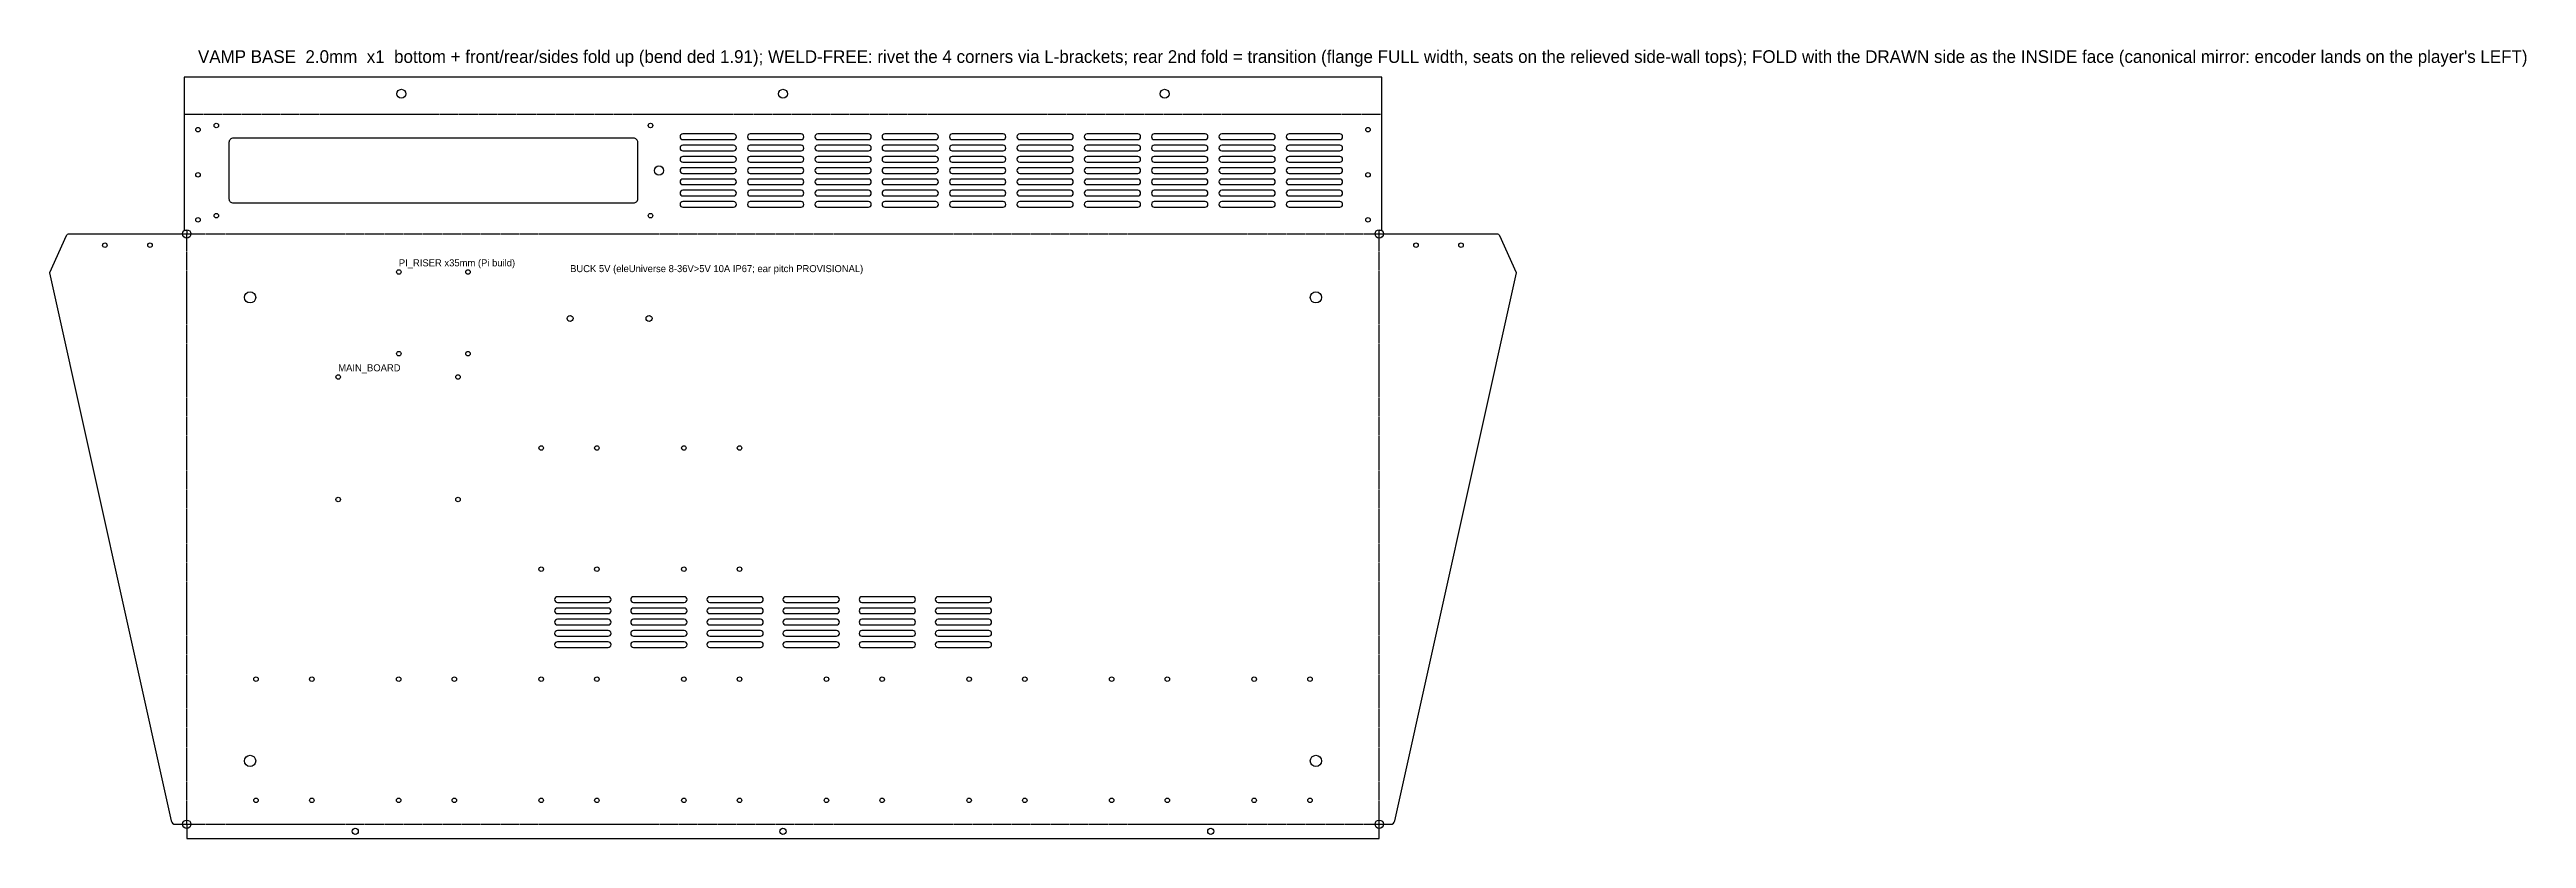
# Model space of a CAD drawing. Header units: millimetres. Extents: x -97 to 1660, y -10 to 550.
import ezdxf

# ---------------------------------------------------------------- set-up
doc = ezdxf.new("R2010")
doc.units = ezdxf.units.MM
doc.linetypes.add('DASHED', pattern=[1.524, 1.27, -0.254])
for name, color, linetype in [('BEND', 4, 'DASHED'), ('CUT', 7, 'Continuous'), ('NOTE', 8, 'Continuous'), ('VENT', 7, 'Continuous')]:
    doc.layers.add(name, color=color, linetype=linetype)

msp = doc.modelspace()

# ---------------------------------------------------------------- linework, layer by layer
at = {"layer": 'BEND'}
for points in [[(-1.9, 504), (847.9, 504)], [(0, 419), (846, 419)], [(0, 0), (0, 419)], [(846, 0), (846, 419)], [(0, 0), (846, 0)]]:
    msp.add_lwpolyline(points, dxfattribs=at)
at = {"layer": 'CUT'}
for points in [[(0, -10.1), (846, -10.1), (846, 0), (854.1, 0, 0.351674), (857, 2.4), (943.3, 391.5), (931.4, 417.7, 0.294108), (929.6, 418.9), (846, 418.9), (846, 421.6), (847.9, 421.6), (847.9, 530.4), (-1.9, 530.4), (-1.9, 421.6), (0, 421.6), (0, 418.9), (-83.6, 418.9, 0.294108), (-85.4, 417.7), (-97.3, 391.5), (-11, 2.4, 0.351674), (-8.1, 0), (0, 0)], [(33, 441), (317, 441, 0.414214), (320, 444), (320, 484, 0.414214), (317, 487), (33, 487, 0.414214), (30, 484), (30, 444, 0.414214)]]:
    msp.add_lwpolyline(points, format="xyb", close=True, dxfattribs=at)
for centre, radius in [((152.3, 518.5), 3.15), ((423, 518.5), 3.15), ((693.7, 518.5), 3.15), ((8, 493), 1.6), ((21, 496), 1.6), ((329, 496), 1.6), ((838, 493), 1.6), ((8, 461), 1.6), ((335, 464), 3.25), ((838, 461), 1.6), ((0, 419), 3), ((8, 429), 1.6), ((21, 432), 1.6), ((329, 432), 1.6), ((838, 429), 1.6), ((846, 419), 3), ((-58, 411), 1.6), ((-26, 411), 1.6), ((872, 411), 1.6), ((904, 411), 1.6), ((150.5, 392), 1.6), ((199.5, 392), 1.6), ((45, 374), 4), ((801, 374), 4), ((272, 359), 2.15), ((328, 359), 2.15), ((150.5, 334), 1.6), ((199.5, 334), 1.6), ((107.5, 317.5), 1.6), ((192.5, 317.5), 1.6), ((251.5, 267.1), 1.6), ((291, 267.1), 1.6), ((352.7, 267.1), 1.6), ((392.2, 267.1), 1.6), ((107.5, 230.5), 1.6), ((192.5, 230.5), 1.6), ((251.5, 181.1), 1.6), ((291, 181.1), 1.6), ((352.7, 181.1), 1.6), ((392.2, 181.1), 1.6), ((49.2, 103), 1.6), ((88.8, 103), 1.6), ((150.4, 103), 1.6), ((189.9, 103), 1.6), ((251.5, 103), 1.6), ((291, 103), 1.6), ((352.7, 103), 1.6), ((392.2, 103), 1.6), ((453.8, 103), 1.6), ((493.3, 103), 1.6), ((555, 103), 1.6), ((594.5, 103), 1.6), ((656.1, 103), 1.6), ((695.6, 103), 1.6), ((757.2, 103), 1.6), ((796.8, 103), 1.6), ((45, 45), 4), ((801, 45), 4), ((49.2, 17), 1.6), ((88.8, 17), 1.6), ((150.4, 17), 1.6), ((189.9, 17), 1.6), ((251.5, 17), 1.6), ((291, 17), 1.6), ((352.7, 17), 1.6), ((392.2, 17), 1.6), ((453.8, 17), 1.6), ((493.3, 17), 1.6), ((555, 17), 1.6), ((594.5, 17), 1.6), ((656.1, 17), 1.6), ((695.6, 17), 1.6), ((757.2, 17), 1.6), ((796.8, 17), 1.6), ((0, 0), 3), ((846, 0), 3), ((119.6, -5), 2.15), ((423, -5), 2.15), ((726.4, -5), 2.15)]:
    msp.add_circle(centre, radius, dxfattribs=at)
at = {"layer": 'VENT'}
for points in [[(352, 486), (388, 486, 0.414214), (390, 488), (390, 488, 0.414214), (388, 490), (352, 490, 0.414214), (350, 488), (350, 488, 0.414214)], [(352, 478), (388, 478, 0.414214), (390, 480), (390, 480, 0.414214), (388, 482), (352, 482, 0.414214), (350, 480), (350, 480, 0.414214)], [(399.8, 486), (435.8, 486, 0.414214), (437.8, 488), (437.8, 488, 0.414214), (435.8, 490), (399.8, 490, 0.414214), (397.8, 488), (397.8, 488, 0.414214)], [(399.8, 478), (435.8, 478, 0.414214), (437.8, 480), (437.8, 480, 0.414214), (435.8, 482), (399.8, 482, 0.414214), (397.8, 480), (397.8, 480, 0.414214)], [(447.6, 486), (483.6, 486, 0.414214), (485.6, 488), (485.6, 488, 0.414214), (483.6, 490), (447.6, 490, 0.414214), (445.6, 488), (445.6, 488, 0.414214)], [(447.6, 478), (483.6, 478, 0.414214), (485.6, 480), (485.6, 480, 0.414214), (483.6, 482), (447.6, 482, 0.414214), (445.6, 480), (445.6, 480, 0.414214)], [(495.3, 486), (531.3, 486, 0.414214), (533.3, 488), (533.3, 488, 0.414214), (531.3, 490), (495.3, 490, 0.414214), (493.3, 488), (493.3, 488, 0.414214)], [(495.3, 478), (531.3, 478, 0.414214), (533.3, 480), (533.3, 480, 0.414214), (531.3, 482), (495.3, 482, 0.414214), (493.3, 480), (493.3, 480, 0.414214)], [(543.1, 486), (579.1, 486, 0.414214), (581.1, 488), (581.1, 488, 0.414214), (579.1, 490), (543.1, 490, 0.414214), (541.1, 488), (541.1, 488, 0.414214)], [(543.1, 478), (579.1, 478, 0.414214), (581.1, 480), (581.1, 480, 0.414214), (579.1, 482), (543.1, 482, 0.414214), (541.1, 480), (541.1, 480, 0.414214)], [(590.9, 486), (626.9, 486, 0.414214), (628.9, 488), (628.9, 488, 0.414214), (626.9, 490), (590.9, 490, 0.414214), (588.9, 488), (588.9, 488, 0.414214)], [(590.9, 478), (626.9, 478, 0.414214), (628.9, 480), (628.9, 480, 0.414214), (626.9, 482), (590.9, 482, 0.414214), (588.9, 480), (588.9, 480, 0.414214)], [(638.7, 486), (674.7, 486, 0.414214), (676.7, 488), (676.7, 488, 0.414214), (674.7, 490), (638.7, 490, 0.414214), (636.7, 488), (636.7, 488, 0.414214)], [(638.7, 478), (674.7, 478, 0.414214), (676.7, 480), (676.7, 480, 0.414214), (674.7, 482), (638.7, 482, 0.414214), (636.7, 480), (636.7, 480, 0.414214)], [(686.4, 486), (722.4, 486, 0.414214), (724.4, 488), (724.4, 488, 0.414214), (722.4, 490), (686.4, 490, 0.414214), (684.4, 488), (684.4, 488, 0.414214)], [(686.4, 478), (722.4, 478, 0.414214), (724.4, 480), (724.4, 480, 0.414214), (722.4, 482), (686.4, 482, 0.414214), (684.4, 480), (684.4, 480, 0.414214)], [(734.2, 486), (770.2, 486, 0.414214), (772.2, 488), (772.2, 488, 0.414214), (770.2, 490), (734.2, 490, 0.414214), (732.2, 488), (732.2, 488, 0.414214)], [(734.2, 478), (770.2, 478, 0.414214), (772.2, 480), (772.2, 480, 0.414214), (770.2, 482), (734.2, 482, 0.414214), (732.2, 480), (732.2, 480, 0.414214)], [(782, 486), (818, 486, 0.414214), (820, 488), (820, 488, 0.414214), (818, 490), (782, 490, 0.414214), (780, 488), (780, 488, 0.414214)], [(782, 478), (818, 478, 0.414214), (820, 480), (820, 480, 0.414214), (818, 482), (782, 482, 0.414214), (780, 480), (780, 480, 0.414214)], [(352, 470), (388, 470, 0.414214), (390, 472), (390, 472, 0.414214), (388, 474), (352, 474, 0.414214), (350, 472), (350, 472, 0.414214)], [(352, 462), (388, 462, 0.414214), (390, 464), (390, 464, 0.414214), (388, 466), (352, 466, 0.414214), (350, 464), (350, 464, 0.414214)], [(352, 454), (388, 454, 0.414214), (390, 456), (390, 456, 0.414214), (388, 458), (352, 458, 0.414214), (350, 456), (350, 456, 0.414214)], [(399.8, 470), (435.8, 470, 0.414214), (437.8, 472), (437.8, 472, 0.414214), (435.8, 474), (399.8, 474, 0.414214), (397.8, 472), (397.8, 472, 0.414214)], [(399.8, 462), (435.8, 462, 0.414214), (437.8, 464), (437.8, 464, 0.414214), (435.8, 466), (399.8, 466, 0.414214), (397.8, 464), (397.8, 464, 0.414214)], [(399.8, 454), (435.8, 454, 0.414214), (437.8, 456), (437.8, 456, 0.414214), (435.8, 458), (399.8, 458, 0.414214), (397.8, 456), (397.8, 456, 0.414214)], [(447.6, 470), (483.6, 470, 0.414214), (485.6, 472), (485.6, 472, 0.414214), (483.6, 474), (447.6, 474, 0.414214), (445.6, 472), (445.6, 472, 0.414214)], [(447.6, 462), (483.6, 462, 0.414214), (485.6, 464), (485.6, 464, 0.414214), (483.6, 466), (447.6, 466, 0.414214), (445.6, 464), (445.6, 464, 0.414214)], [(447.6, 454), (483.6, 454, 0.414214), (485.6, 456), (485.6, 456, 0.414214), (483.6, 458), (447.6, 458, 0.414214), (445.6, 456), (445.6, 456, 0.414214)], [(495.3, 470), (531.3, 470, 0.414214), (533.3, 472), (533.3, 472, 0.414214), (531.3, 474), (495.3, 474, 0.414214), (493.3, 472), (493.3, 472, 0.414214)], [(495.3, 462), (531.3, 462, 0.414214), (533.3, 464), (533.3, 464, 0.414214), (531.3, 466), (495.3, 466, 0.414214), (493.3, 464), (493.3, 464, 0.414214)], [(495.3, 454), (531.3, 454, 0.414214), (533.3, 456), (533.3, 456, 0.414214), (531.3, 458), (495.3, 458, 0.414214), (493.3, 456), (493.3, 456, 0.414214)], [(543.1, 470), (579.1, 470, 0.414214), (581.1, 472), (581.1, 472, 0.414214), (579.1, 474), (543.1, 474, 0.414214), (541.1, 472), (541.1, 472, 0.414214)], [(543.1, 462), (579.1, 462, 0.414214), (581.1, 464), (581.1, 464, 0.414214), (579.1, 466), (543.1, 466, 0.414214), (541.1, 464), (541.1, 464, 0.414214)], [(543.1, 454), (579.1, 454, 0.414214), (581.1, 456), (581.1, 456, 0.414214), (579.1, 458), (543.1, 458, 0.414214), (541.1, 456), (541.1, 456, 0.414214)], [(590.9, 470), (626.9, 470, 0.414214), (628.9, 472), (628.9, 472, 0.414214), (626.9, 474), (590.9, 474, 0.414214), (588.9, 472), (588.9, 472, 0.414214)], [(590.9, 462), (626.9, 462, 0.414214), (628.9, 464), (628.9, 464, 0.414214), (626.9, 466), (590.9, 466, 0.414214), (588.9, 464), (588.9, 464, 0.414214)], [(590.9, 454), (626.9, 454, 0.414214), (628.9, 456), (628.9, 456, 0.414214), (626.9, 458), (590.9, 458, 0.414214), (588.9, 456), (588.9, 456, 0.414214)], [(638.7, 470), (674.7, 470, 0.414214), (676.7, 472), (676.7, 472, 0.414214), (674.7, 474), (638.7, 474, 0.414214), (636.7, 472), (636.7, 472, 0.414214)], [(638.7, 462), (674.7, 462, 0.414214), (676.7, 464), (676.7, 464, 0.414214), (674.7, 466), (638.7, 466, 0.414214), (636.7, 464), (636.7, 464, 0.414214)], [(638.7, 454), (674.7, 454, 0.414214), (676.7, 456), (676.7, 456, 0.414214), (674.7, 458), (638.7, 458, 0.414214), (636.7, 456), (636.7, 456, 0.414214)], [(686.4, 470), (722.4, 470, 0.414214), (724.4, 472), (724.4, 472, 0.414214), (722.4, 474), (686.4, 474, 0.414214), (684.4, 472), (684.4, 472, 0.414214)], [(686.4, 462), (722.4, 462, 0.414214), (724.4, 464), (724.4, 464, 0.414214), (722.4, 466), (686.4, 466, 0.414214), (684.4, 464), (684.4, 464, 0.414214)], [(686.4, 454), (722.4, 454, 0.414214), (724.4, 456), (724.4, 456, 0.414214), (722.4, 458), (686.4, 458, 0.414214), (684.4, 456), (684.4, 456, 0.414214)], [(734.2, 470), (770.2, 470, 0.414214), (772.2, 472), (772.2, 472, 0.414214), (770.2, 474), (734.2, 474, 0.414214), (732.2, 472), (732.2, 472, 0.414214)], [(734.2, 462), (770.2, 462, 0.414214), (772.2, 464), (772.2, 464, 0.414214), (770.2, 466), (734.2, 466, 0.414214), (732.2, 464), (732.2, 464, 0.414214)], [(734.2, 454), (770.2, 454, 0.414214), (772.2, 456), (772.2, 456, 0.414214), (770.2, 458), (734.2, 458, 0.414214), (732.2, 456), (732.2, 456, 0.414214)], [(782, 470), (818, 470, 0.414214), (820, 472), (820, 472, 0.414214), (818, 474), (782, 474, 0.414214), (780, 472), (780, 472, 0.414214)], [(782, 462), (818, 462, 0.414214), (820, 464), (820, 464, 0.414214), (818, 466), (782, 466, 0.414214), (780, 464), (780, 464, 0.414214)], [(782, 454), (818, 454, 0.414214), (820, 456), (820, 456, 0.414214), (818, 458), (782, 458, 0.414214), (780, 456), (780, 456, 0.414214)], [(352, 446), (388, 446, 0.414214), (390, 448), (390, 448, 0.414214), (388, 450), (352, 450, 0.414214), (350, 448), (350, 448, 0.414214)], [(352, 438), (388, 438, 0.414214), (390, 440), (390, 440, 0.414214), (388, 442), (352, 442, 0.414214), (350, 440), (350, 440, 0.414214)], [(399.8, 446), (435.8, 446, 0.414214), (437.8, 448), (437.8, 448, 0.414214), (435.8, 450), (399.8, 450, 0.414214), (397.8, 448), (397.8, 448, 0.414214)], [(399.8, 438), (435.8, 438, 0.414214), (437.8, 440), (437.8, 440, 0.414214), (435.8, 442), (399.8, 442, 0.414214), (397.8, 440), (397.8, 440, 0.414214)], [(447.6, 446), (483.6, 446, 0.414214), (485.6, 448), (485.6, 448, 0.414214), (483.6, 450), (447.6, 450, 0.414214), (445.6, 448), (445.6, 448, 0.414214)], [(447.6, 438), (483.6, 438, 0.414214), (485.6, 440), (485.6, 440, 0.414214), (483.6, 442), (447.6, 442, 0.414214), (445.6, 440), (445.6, 440, 0.414214)], [(495.3, 446), (531.3, 446, 0.414214), (533.3, 448), (533.3, 448, 0.414214), (531.3, 450), (495.3, 450, 0.414214), (493.3, 448), (493.3, 448, 0.414214)], [(495.3, 438), (531.3, 438, 0.414214), (533.3, 440), (533.3, 440, 0.414214), (531.3, 442), (495.3, 442, 0.414214), (493.3, 440), (493.3, 440, 0.414214)], [(543.1, 446), (579.1, 446, 0.414214), (581.1, 448), (581.1, 448, 0.414214), (579.1, 450), (543.1, 450, 0.414214), (541.1, 448), (541.1, 448, 0.414214)], [(543.1, 438), (579.1, 438, 0.414214), (581.1, 440), (581.1, 440, 0.414214), (579.1, 442), (543.1, 442, 0.414214), (541.1, 440), (541.1, 440, 0.414214)], [(590.9, 446), (626.9, 446, 0.414214), (628.9, 448), (628.9, 448, 0.414214), (626.9, 450), (590.9, 450, 0.414214), (588.9, 448), (588.9, 448, 0.414214)], [(590.9, 438), (626.9, 438, 0.414214), (628.9, 440), (628.9, 440, 0.414214), (626.9, 442), (590.9, 442, 0.414214), (588.9, 440), (588.9, 440, 0.414214)], [(638.7, 446), (674.7, 446, 0.414214), (676.7, 448), (676.7, 448, 0.414214), (674.7, 450), (638.7, 450, 0.414214), (636.7, 448), (636.7, 448, 0.414214)], [(638.7, 438), (674.7, 438, 0.414214), (676.7, 440), (676.7, 440, 0.414214), (674.7, 442), (638.7, 442, 0.414214), (636.7, 440), (636.7, 440, 0.414214)], [(686.4, 446), (722.4, 446, 0.414214), (724.4, 448), (724.4, 448, 0.414214), (722.4, 450), (686.4, 450, 0.414214), (684.4, 448), (684.4, 448, 0.414214)], [(686.4, 438), (722.4, 438, 0.414214), (724.4, 440), (724.4, 440, 0.414214), (722.4, 442), (686.4, 442, 0.414214), (684.4, 440), (684.4, 440, 0.414214)], [(734.2, 446), (770.2, 446, 0.414214), (772.2, 448), (772.2, 448, 0.414214), (770.2, 450), (734.2, 450, 0.414214), (732.2, 448), (732.2, 448, 0.414214)], [(734.2, 438), (770.2, 438, 0.414214), (772.2, 440), (772.2, 440, 0.414214), (770.2, 442), (734.2, 442, 0.414214), (732.2, 440), (732.2, 440, 0.414214)], [(782, 446), (818, 446, 0.414214), (820, 448), (820, 448, 0.414214), (818, 450), (782, 450, 0.414214), (780, 448), (780, 448, 0.414214)], [(782, 438), (818, 438, 0.414214), (820, 440), (820, 440, 0.414214), (818, 442), (782, 442, 0.414214), (780, 440), (780, 440, 0.414214)], [(263, 157.5), (299, 157.5, 0.414214), (301, 159.5), (301, 159.5, 0.414214), (299, 161.5), (263, 161.5, 0.414214), (261, 159.5), (261, 159.5, 0.414214)], [(317, 157.5), (353, 157.5, 0.414214), (355, 159.5), (355, 159.5, 0.414214), (353, 161.5), (317, 161.5, 0.414214), (315, 159.5), (315, 159.5, 0.414214)], [(371, 157.5), (407, 157.5, 0.414214), (409, 159.5), (409, 159.5, 0.414214), (407, 161.5), (371, 161.5, 0.414214), (369, 159.5), (369, 159.5, 0.414214)], [(425, 157.5), (461, 157.5, 0.414214), (463, 159.5), (463, 159.5, 0.414214), (461, 161.5), (425, 161.5, 0.414214), (423, 159.5), (423, 159.5, 0.414214)], [(479, 157.5), (515, 157.5, 0.414214), (517, 159.5), (517, 159.5, 0.414214), (515, 161.5), (479, 161.5, 0.414214), (477, 159.5), (477, 159.5, 0.414214)], [(533, 157.5), (569, 157.5, 0.414214), (571, 159.5), (571, 159.5, 0.414214), (569, 161.5), (533, 161.5, 0.414214), (531, 159.5), (531, 159.5, 0.414214)], [(263, 149.5), (299, 149.5, 0.414214), (301, 151.5), (301, 151.5, 0.414214), (299, 153.5), (263, 153.5, 0.414214), (261, 151.5), (261, 151.5, 0.414214)], [(263, 141.5), (299, 141.5, 0.414214), (301, 143.5), (301, 143.5, 0.414214), (299, 145.5), (263, 145.5, 0.414214), (261, 143.5), (261, 143.5, 0.414214)], [(317, 149.5), (353, 149.5, 0.414214), (355, 151.5), (355, 151.5, 0.414214), (353, 153.5), (317, 153.5, 0.414214), (315, 151.5), (315, 151.5, 0.414214)], [(317, 141.5), (353, 141.5, 0.414214), (355, 143.5), (355, 143.5, 0.414214), (353, 145.5), (317, 145.5, 0.414214), (315, 143.5), (315, 143.5, 0.414214)], [(371, 149.5), (407, 149.5, 0.414214), (409, 151.5), (409, 151.5, 0.414214), (407, 153.5), (371, 153.5, 0.414214), (369, 151.5), (369, 151.5, 0.414214)], [(371, 141.5), (407, 141.5, 0.414214), (409, 143.5), (409, 143.5, 0.414214), (407, 145.5), (371, 145.5, 0.414214), (369, 143.5), (369, 143.5, 0.414214)], [(425, 149.5), (461, 149.5, 0.414214), (463, 151.5), (463, 151.5, 0.414214), (461, 153.5), (425, 153.5, 0.414214), (423, 151.5), (423, 151.5, 0.414214)], [(425, 141.5), (461, 141.5, 0.414214), (463, 143.5), (463, 143.5, 0.414214), (461, 145.5), (425, 145.5, 0.414214), (423, 143.5), (423, 143.5, 0.414214)], [(479, 149.5), (515, 149.5, 0.414214), (517, 151.5), (517, 151.5, 0.414214), (515, 153.5), (479, 153.5, 0.414214), (477, 151.5), (477, 151.5, 0.414214)], [(479, 141.5), (515, 141.5, 0.414214), (517, 143.5), (517, 143.5, 0.414214), (515, 145.5), (479, 145.5, 0.414214), (477, 143.5), (477, 143.5, 0.414214)], [(533, 149.5), (569, 149.5, 0.414214), (571, 151.5), (571, 151.5, 0.414214), (569, 153.5), (533, 153.5, 0.414214), (531, 151.5), (531, 151.5, 0.414214)], [(533, 141.5), (569, 141.5, 0.414214), (571, 143.5), (571, 143.5, 0.414214), (569, 145.5), (533, 145.5, 0.414214), (531, 143.5), (531, 143.5, 0.414214)], [(263, 133.5), (299, 133.5, 0.414214), (301, 135.5), (301, 135.5, 0.414214), (299, 137.5), (263, 137.5, 0.414214), (261, 135.5), (261, 135.5, 0.414214)], [(263, 125.5), (299, 125.5, 0.414214), (301, 127.5), (301, 127.5, 0.414214), (299, 129.5), (263, 129.5, 0.414214), (261, 127.5), (261, 127.5, 0.414214)], [(317, 133.5), (353, 133.5, 0.414214), (355, 135.5), (355, 135.5, 0.414214), (353, 137.5), (317, 137.5, 0.414214), (315, 135.5), (315, 135.5, 0.414214)], [(317, 125.5), (353, 125.5, 0.414214), (355, 127.5), (355, 127.5, 0.414214), (353, 129.5), (317, 129.5, 0.414214), (315, 127.5), (315, 127.5, 0.414214)], [(371, 133.5), (407, 133.5, 0.414214), (409, 135.5), (409, 135.5, 0.414214), (407, 137.5), (371, 137.5, 0.414214), (369, 135.5), (369, 135.5, 0.414214)], [(371, 125.5), (407, 125.5, 0.414214), (409, 127.5), (409, 127.5, 0.414214), (407, 129.5), (371, 129.5, 0.414214), (369, 127.5), (369, 127.5, 0.414214)], [(425, 133.5), (461, 133.5, 0.414214), (463, 135.5), (463, 135.5, 0.414214), (461, 137.5), (425, 137.5, 0.414214), (423, 135.5), (423, 135.5, 0.414214)], [(425, 125.5), (461, 125.5, 0.414214), (463, 127.5), (463, 127.5, 0.414214), (461, 129.5), (425, 129.5, 0.414214), (423, 127.5), (423, 127.5, 0.414214)], [(479, 133.5), (515, 133.5, 0.414214), (517, 135.5), (517, 135.5, 0.414214), (515, 137.5), (479, 137.5, 0.414214), (477, 135.5), (477, 135.5, 0.414214)], [(479, 125.5), (515, 125.5, 0.414214), (517, 127.5), (517, 127.5, 0.414214), (515, 129.5), (479, 129.5, 0.414214), (477, 127.5), (477, 127.5, 0.414214)], [(533, 133.5), (569, 133.5, 0.414214), (571, 135.5), (571, 135.5, 0.414214), (569, 137.5), (533, 137.5, 0.414214), (531, 135.5), (531, 135.5, 0.414214)], [(533, 125.5), (569, 125.5, 0.414214), (571, 127.5), (571, 127.5, 0.414214), (569, 129.5), (533, 129.5, 0.414214), (531, 127.5), (531, 127.5, 0.414214)]]:
    msp.add_lwpolyline(points, format="xyb", close=True, dxfattribs=at)

# ---------------------------------------------------------------- texts
at = {"layer": 'NOTE'}
for s, height, p in [("VAMP BASE  2.0mm  x1  bottom + front/rear/sides fold up (bend ded 1.91); WELD-FREE: rivet the 4 corners via L-brackets; rear 2nd fold = transition (flange FULL width, seats on the relieved side-wall tops); FOLD with the DRAWN side as the INSIDE face (canonical mirror: encoder lands on the player's LEFT)", 9, (8, 540.4)), ('PI_RISER x35mm (Pi build)', 5, (150.5, 396)), ('BUCK 5V (eleUniverse 8-36V>5V 10A IP67; ear pitch PROVISIONAL)', 5, (272, 391.9)), ('MAIN_BOARD', 5, (107.5, 321.5))]:
    msp.add_text(s, height=height, dxfattribs=at).set_placement(p)

doc.saveas('drawing.dxf')
